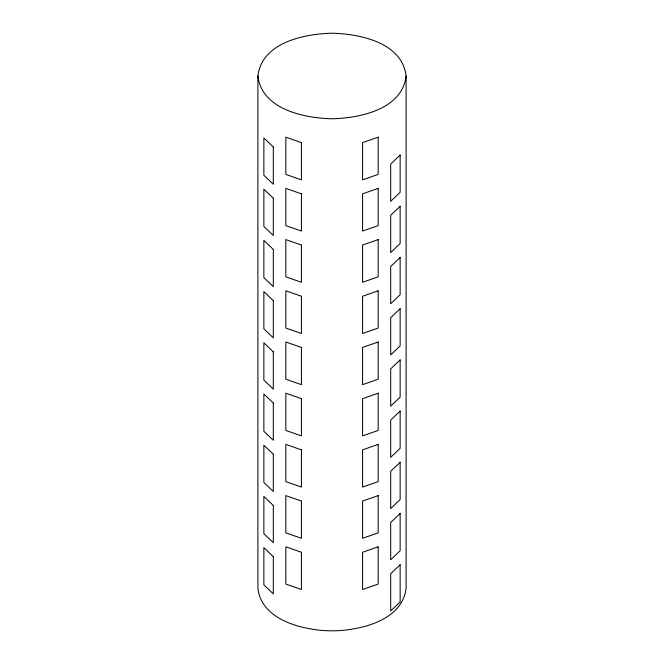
<?xml version="1.0" encoding="UTF-8"?>
<svg xmlns="http://www.w3.org/2000/svg" width="664" height="664" viewBox="0 0 664 664"><rect width="100%" height="100%" fill="white"/><g stroke="black" fill="none" stroke-linecap="round" stroke-linejoin="round"><path stroke-width="1" d="M257.889 75.986C261.857 42.454 304.27 33.847 332 33.2C359.73 33.847 402.143 42.454 406.111 75.986L406.111 588.03C402.666 618.64 365.773 628.733 339.744 630.584A128.061 128.061 0 0 1 323.086 630.51C297.655 628.476 260.985 618.217 257.889 588.03L257.889 75.986C261.857 109.527 304.27 118.134 332 118.781C359.73 118.134 402.143 109.527 406.111 75.986M400.135 155.077L390.689 164.091L390.689 201.325L400.135 192.319L400.135 155.077M400.135 206.28L390.689 215.294L390.689 252.536L400.135 243.522L400.135 206.28M400.135 257.483L390.689 266.496L390.689 303.738L400.135 294.725L400.135 257.483M400.135 308.685L390.689 317.699L390.689 354.941L400.135 345.927L400.135 308.685M400.135 359.896L390.689 368.902L390.689 406.144L400.135 397.13L400.135 359.896M400.135 411.099L390.689 420.104L390.689 457.347L400.135 448.333L400.135 411.099M400.135 462.302L390.689 471.315L390.689 508.549L400.135 499.544L400.135 462.302M400.135 513.504L390.689 522.518L390.689 559.752L400.135 550.746L400.135 513.504M400.135 564.707L390.689 573.721L390.689 610.963L400.135 601.949L400.135 564.707M378.165 137.182L362.561 142.635L362.561 179.878L378.165 174.424L378.165 137.182M378.165 188.385L362.561 193.838L362.561 231.08L378.165 225.627L378.165 188.385M378.165 239.596L362.561 245.041L362.561 282.283L378.165 276.83L378.165 239.596M378.165 290.799L362.561 296.252L362.561 333.486L378.165 328.033L378.165 290.799M378.165 342.002L362.561 347.455L362.561 384.688L378.165 379.244L378.165 342.002M378.165 393.204L362.561 398.657L362.561 435.899L378.165 430.446L378.165 393.204M378.165 444.407L362.561 449.86L362.561 487.102L378.165 481.649L378.165 444.407M378.165 495.61L362.561 501.063L362.561 538.305L378.165 532.852L378.165 495.61M378.165 546.821L362.561 552.265L362.561 589.507L378.165 584.054L378.165 546.821M301.439 142.635L285.835 137.182L285.835 174.424L301.439 179.878L301.439 142.635M301.439 193.838L285.835 188.385L285.835 225.627L301.439 231.08L301.439 193.838M301.439 245.041L285.835 239.596L285.835 276.83L301.439 282.283L301.439 245.041M301.439 296.252L285.835 290.799L285.835 328.033L301.439 333.486L301.439 296.252M301.439 347.455L285.835 342.002L285.835 379.244L301.439 384.688L301.439 347.455M301.439 398.657L285.835 393.204L285.835 430.446L301.439 435.899L301.439 398.657M301.439 449.86L285.835 444.407L285.835 481.649L301.439 487.102L301.439 449.86M301.439 501.063L285.835 495.61L285.835 532.852L301.439 538.305L301.439 501.063M301.439 552.265L285.835 546.821L285.835 584.054L301.439 589.507L301.439 552.265M273.311 147.018L263.865 138.012L263.865 175.246L273.311 184.26L273.311 147.018M273.311 198.221L263.865 189.215L263.865 226.449L273.311 235.463L273.311 198.221M273.311 249.432L263.865 240.418L263.865 277.652L273.311 286.665L273.311 249.432M273.311 300.634L263.865 291.62L263.865 328.863L273.311 337.868L273.311 300.634M273.311 351.837L263.865 342.823L263.865 380.065L273.311 389.079L273.311 351.837M273.311 403.04L263.865 394.026L263.865 431.268L273.311 440.282L273.311 403.04M273.311 454.242L263.865 445.229L263.865 482.471L273.311 491.484L273.311 454.242M273.311 505.445L263.865 496.44L263.865 533.673L273.311 542.687L273.311 505.445M273.311 556.656L263.865 547.642L263.865 584.876L273.311 593.89L273.311 556.656"/></g></svg>
